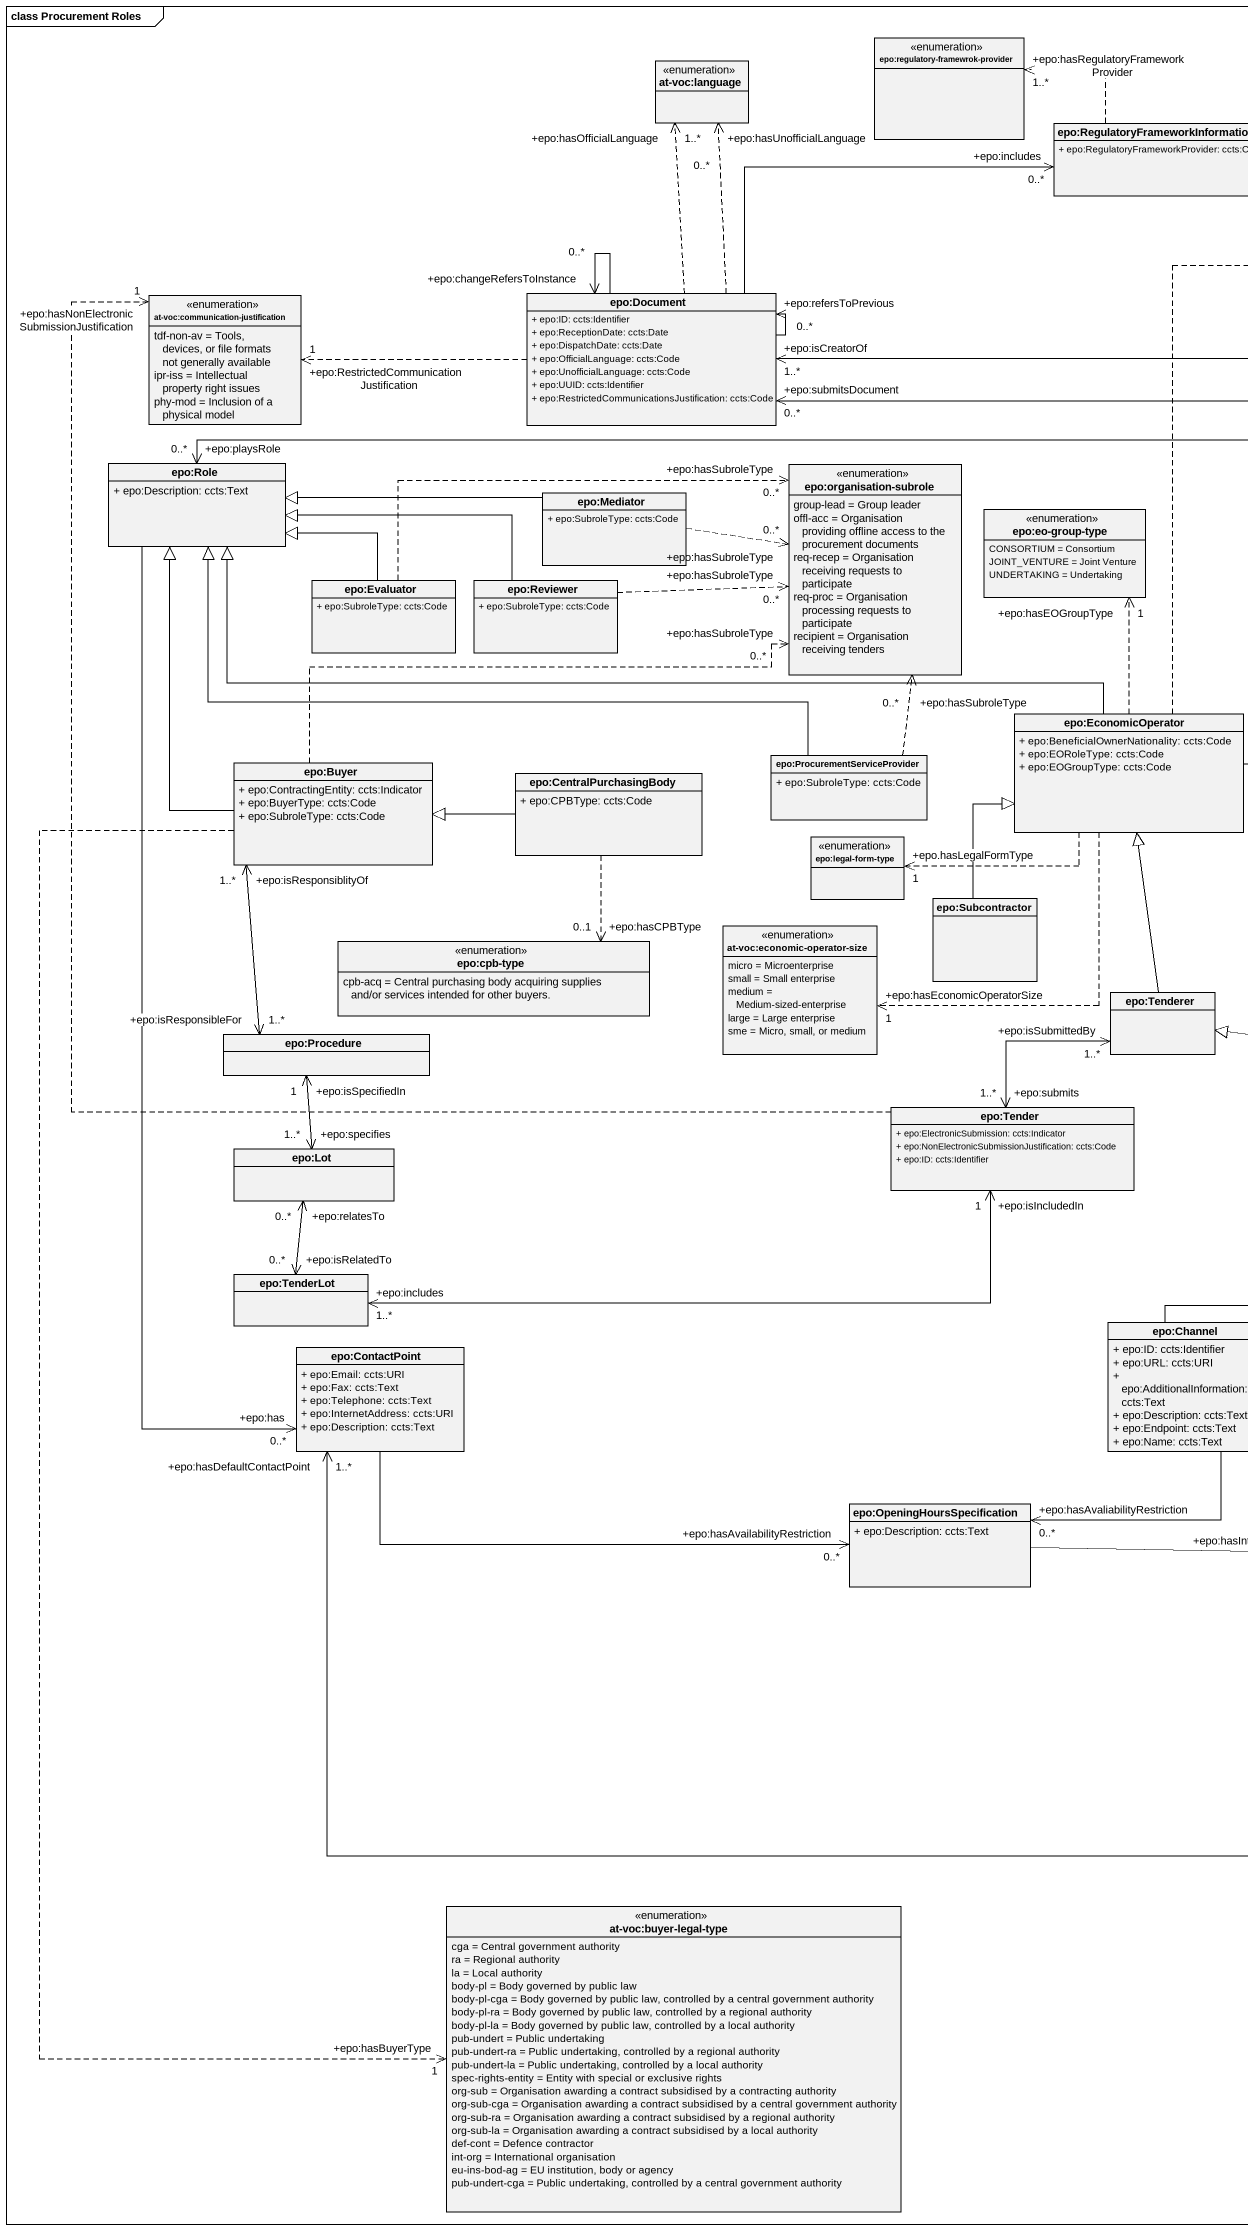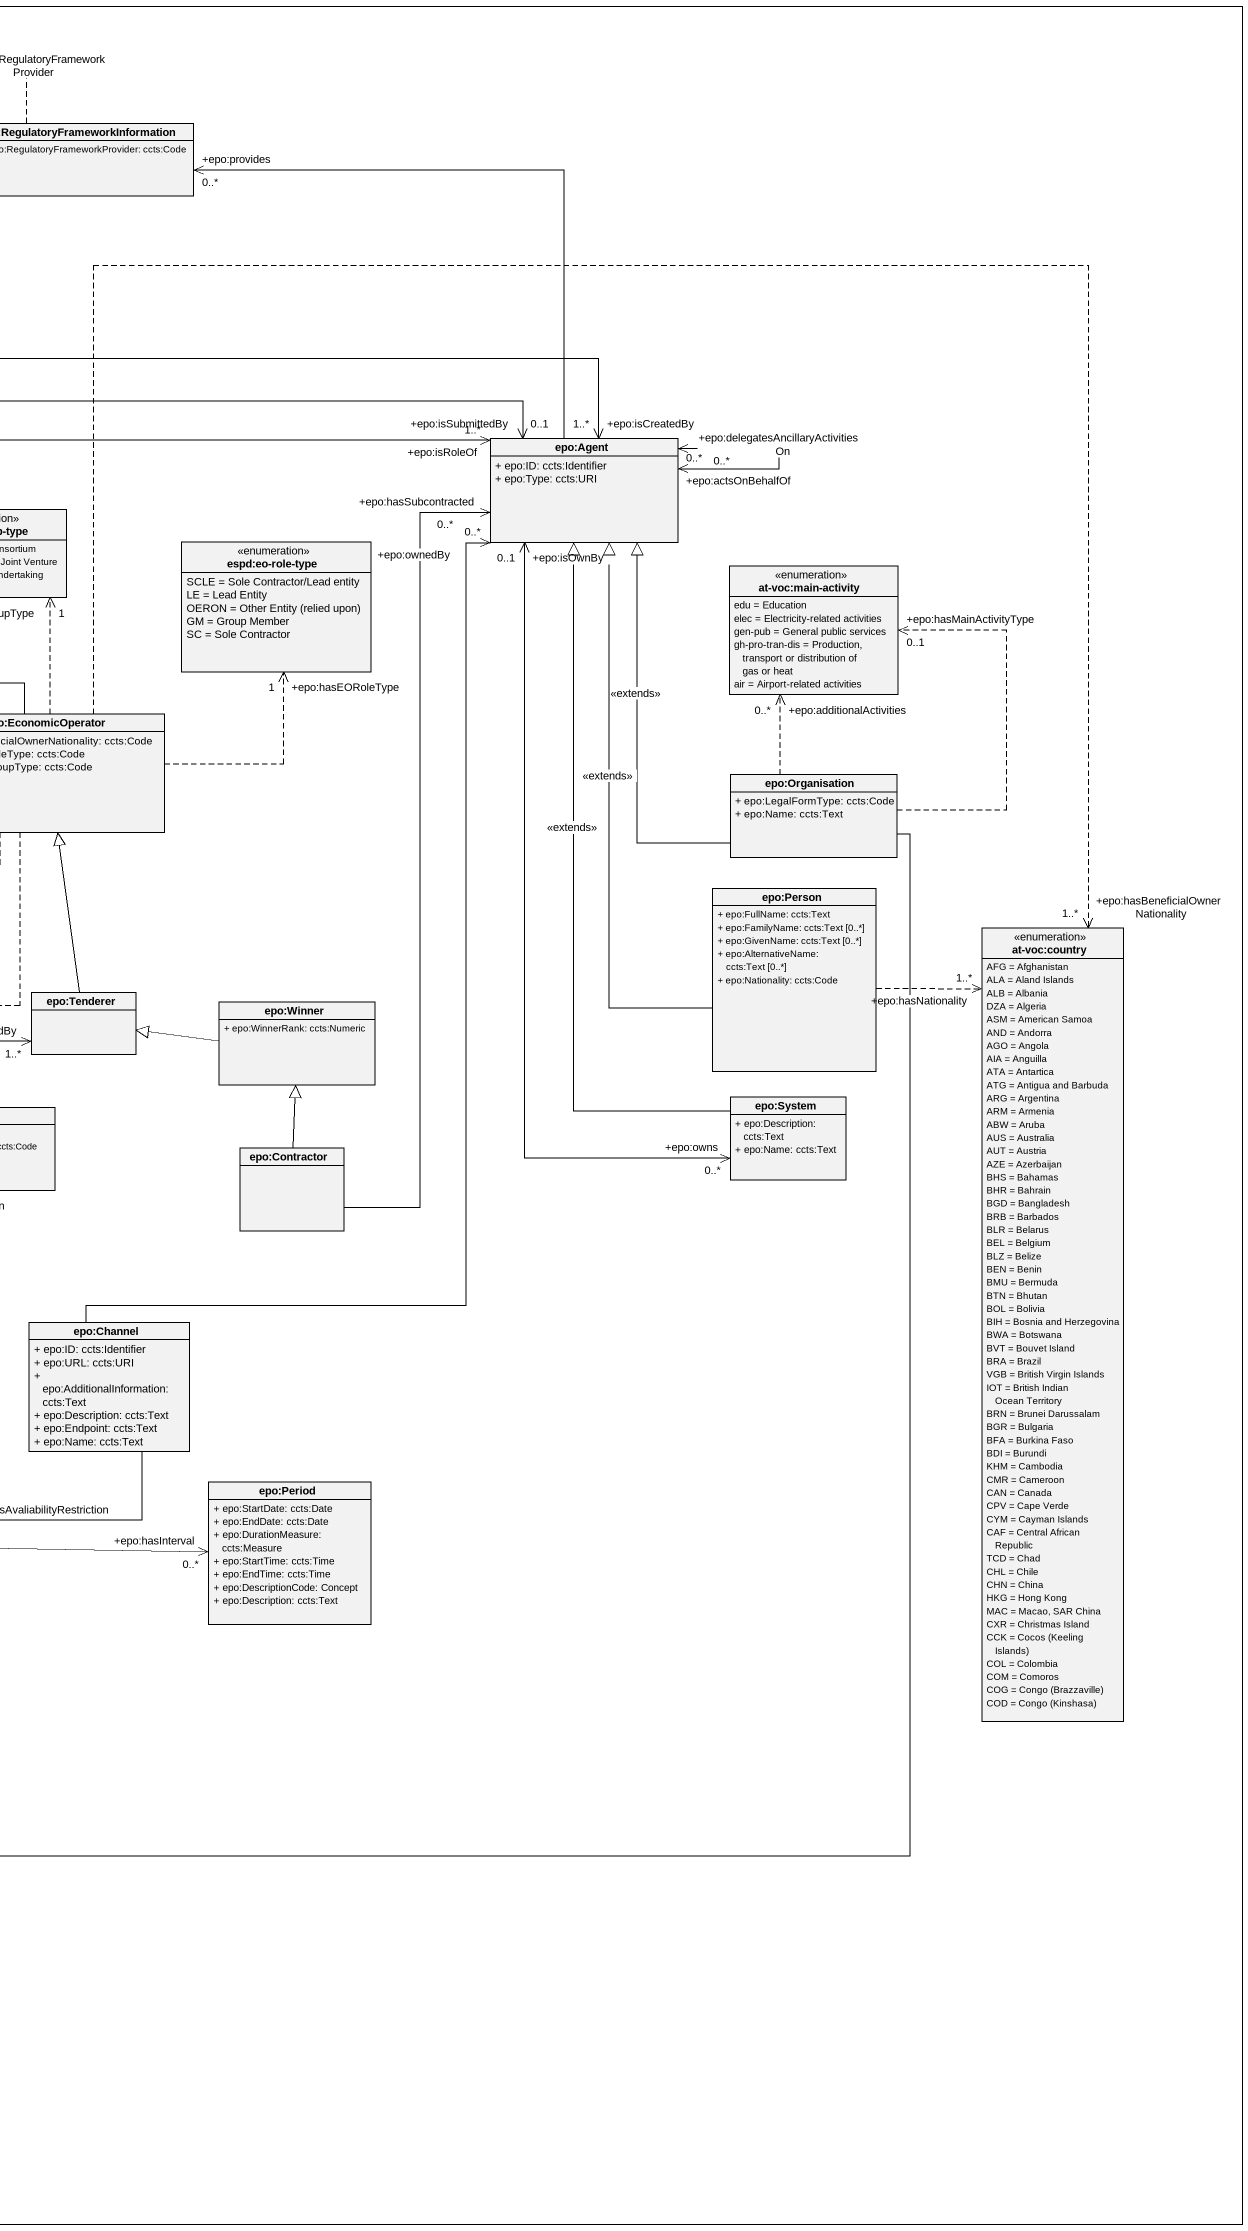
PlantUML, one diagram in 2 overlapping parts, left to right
@startuml
mainframe class Procurement Roles
hide circle
hide empty members
skinparam classAttributeIconSize 0
enum "epo:regulatory-framewrok-provider" as epo_regulatory_framewrok
enum "at-voc:language" as at_voc_language
class "epo:RegulatoryFrameworkInformation" as epo_RegulatoryFrameworkInfor {
  + epo:RegulatoryFrameworkProvider: ccts:Code
}
enum "at-voc:communication-justification" as at_voc_communication {
  tdf-non-av = Tools, devices, or file formats not generally available
  ipr-iss = Intellectual property right issues
  phy-mod = Inclusion of a physical model
}
class "epo:Document" as epo_Document {
  + epo:ID: ccts:Identifier
  + epo:ReceptionDate: ccts:Date
  + epo:DispatchDate: ccts:Date
  + epo:OfficialLanguage: ccts:Code
  + epo:UnofficialLanguage: ccts:Code
  + epo:UUID: ccts:Identifier
  + epo:RestrictedCommunicationsJustification: ccts:Code
}
class "epo:Role" as epo_Role {
  + epo:Description: ccts:Text
}
enum "epo:organisation-subrole" as epo_organisation_subrole {
  group-lead = Group leader
  offl-acc = Organisation providing offline access to the procurement documents
  req-recep = Organisation receiving requests to participate
  req-proc = Organisation processing requests to participate
  recipient = Organisation receiving tenders
}
class "epo:Agent" as epo_Agent {
  + epo:ID: ccts:Identifier
  + epo:Type: ccts:URI
}
class "epo:Mediator" as epo_Mediator {
  + epo:SubroleType: ccts:Code
}
enum "epo:eo-group-type" as epo_eo_group_type {
  CONSORTIUM = Consortium
  JOINT_VENTURE = Joint Venture
  UNDERTAKING = Undertaking
}
enum "espd:eo-role-type" as espd_eo_role_type {
  SCLE = Sole Contractor/Lead entity
  LE = Lead Entity
  {field} OERON = Other Entity (relied upon)
  GM = Group Member
  SC = Sole Contractor
}
class "epo:Evaluator" as epo_Evaluator {
  + epo:SubroleType: ccts:Code
}
class "epo:Reviewer" as epo_Reviewer {
  + epo:SubroleType: ccts:Code
}
enum "at-voc:main-activity" as at_voc_main_activity {
  edu = Education
  elec = Electricity-related activities
  gen-pub = General public services
  gh-pro-tran-dis = Production, transport or distribution of gas or heat
  air = Airport-related activities
}
class "epo:EconomicOperator" as epo_EconomicOperator {
  + epo:BeneficialOwnerNationality: ccts:Code
  + epo:EORoleType: ccts:Code
  + epo:EOGroupType: ccts:Code
}
class "epo:Buyer" as epo_Buyer {
  + epo:ContractingEntity: ccts:Indicator
  + epo:BuyerType: ccts:Code
  + epo:SubroleType: ccts:Code
}
class "epo:CentralPurchasingBody" as epo_CentralPurchasingBody {
  + epo:CPBType: ccts:Code
}
class "epo:ProcurementServiceProvider" as epo_ProcurementServiceProvid {
  + epo:SubroleType: ccts:Code
}
class "epo:Organisation" as epo_Organisation {
  + epo:LegalFormType: ccts:Code
  + epo:Name: ccts:Text
}
enum "epo:legal-form-type" as epo_legal_form_type
class "epo:Person" as epo_Person {
  + epo:FullName: ccts:Text
  + epo:FamilyName: ccts:Text [0..*]
  + epo:GivenName: ccts:Text [0..*]
  + epo:AlternativeName: ccts:Text [0..*]
  + epo:Nationality: ccts:Code
}
enum "at-voc:economic-operator-size" as at_voc_economic_operator {
  micro = Microenterprise
  small = Small enterprise
  medium = Medium-sized-enterprise
  large = Large enterprise
  sme = Micro, small, or medium
}
class "epo:Subcontractor" as epo_Subcontractor
enum "at-voc:country" as at_voc_country {
  AFG = Afghanistan
  ALA = Aland Islands
  ALB = Albania
  DZA = Algeria
  ASM = American Samoa
  AND = Andorra
  AGO = Angola
  AIA = Anguilla
  ATA = Antartica
  ATG = Antigua and Barbuda
  ARG = Argentina
  ARM = Armenia
  ABW = Aruba
  AUS = Australia
  AUT = Austria
  AZE = Azerbaijan
  BHS = Bahamas
  BHR = Bahrain
  BGD = Bangladesh
  BRB = Barbados
  BLR = Belarus
  BEL = Belgium
  BLZ = Belize
  BEN = Benin
  BMU = Bermuda
  BTN = Bhutan
  BOL = Bolivia
  BIH = Bosnia and Herzegovina
  BWA = Botswana
  BVT = Bouvet Island
  BRA = Brazil
  VGB = British Virgin Islands
  IOT = British Indian Ocean Territory
  BRN = Brunei Darussalam
  BGR = Bulgaria
  BFA = Burkina Faso
  BDI = Burundi
  KHM = Cambodia
  CMR = Cameroon
  CAN = Canada
  CPV = Cape Verde
  CYM = Cayman Islands
  CAF = Central African Republic
  TCD = Chad
  CHL = Chile
  CHN = China
  HKG = Hong Kong
  MAC = Macao, SAR China
  CXR = Christmas Island
  {field} CCK = Cocos (Keeling Islands)
  COL = Colombia
  COM = Comoros
  {field} COG = Congo (Brazzaville)
  {field} COD = Congo (Kinshasa)
}
enum "epo:cpb-type" as epo_cpb_type {
  cpb-acq = Central purchasing body acquiring supplies and/or services intended for other buyers.
}
class "epo:Tenderer" as epo_Tenderer
class "epo:Winner" as epo_Winner {
  + epo:WinnerRank: ccts:Numeric
}
class "epo:Procedure" as epo_Procedure
class "epo:Tender" as epo_Tender {
  + epo:ElectronicSubmission: ccts:Indicator
  + epo:NonElectronicSubmissionJustification: ccts:Code
  + epo:ID: ccts:Identifier
}
class "epo:System" as epo_System {
  + epo:Description: ccts:Text
  + epo:Name: ccts:Text
}
class "epo:Lot" as epo_Lot
class "epo:Contractor" as epo_Contractor
class "epo:TenderLot" as epo_TenderLot
class "epo:ContactPoint" as epo_ContactPoint {
  + epo:Email: ccts:URI
  + epo:Fax: ccts:Text
  + epo:Telephone: ccts:Text
  + epo:InternetAddress: ccts:URI
  + epo:Description: ccts:Text
}
class "epo:Channel" as epo_Channel {
  + epo:ID: ccts:Identifier
  + epo:URL: ccts:URI
  + epo:AdditionalInformation: ccts:Text
  + epo:Description: ccts:Text
  + epo:Endpoint: ccts:Text
  + epo:Name: ccts:Text
}
class "epo:Period" as epo_Period {
  + epo:StartDate: ccts:Date
  + epo:EndDate: ccts:Date
  + epo:DurationMeasure: ccts:Measure
  + epo:StartTime: ccts:Time
  + epo:EndTime: ccts:Time
  + epo:DescriptionCode: Concept
  + epo:Description: ccts:Text
}
class "epo:OpeningHoursSpecification" as epo_OpeningHoursSpecificatio {
  + epo:Description: ccts:Text
}
enum "at-voc:buyer-legal-type" as at_voc_buyer_legal_type {
  cga = Central government authority
  ra = Regional authority
  la = Local authority
  body-pl = Body governed by public law
  body-pl-cga = Body governed by public law, controlled by a central government authority
  body-pl-ra = Body governed by public law, controlled by a regional authority
  body-pl-la = Body governed by public law, controlled by a local authority
  pub-undert = Public undertaking
  pub-undert-ra = Public undertaking, controlled by a regional authority
  pub-undert-la = Public undertaking, controlled by a local authority
  spec-rights-entity = Entity with special or exclusive rights
  org-sub = Organisation awarding a contract subsidised by a contracting authority
  org-sub-cga = Organisation awarding a contract subsidised by a central government authority
  org-sub-ra = Organisation awarding a contract subsidised by a regional authority
  org-sub-la = Organisation awarding a contract subsidised by a local authority
  def-cont = Defence contractor
  int-org = International organisation
  eu-ins-bod-ag = EU institution, body or agency
  pub-undert-cga = Public undertaking, controlled by a central government authority
}
epo_RegulatoryFrameworkInfor .left.> "+epo:hasRegulatoryFrameworkProvider\n1..*" epo_regulatory_framewrok
epo_Document .up.> "+epo:hasOfficialLanguage\n1..*" at_voc_language
epo_Document .up.> "+epo:hasUnofficialLanguage\n0..*" at_voc_language
epo_Document -right-> "+epo:includes\n0..*" epo_RegulatoryFrameworkInfor
epo_Document .left.> "+epo:RestrictedCommunicationJustification\n1" at_voc_communication
epo_Document --> "+epo:changeRefersToInstance\n0..*" epo_Document
epo_Document --> "+epo:refersToPrevious\n0..*" epo_Document
epo_Document "+epo:submitsDocument\n0..*" <-right-> "+epo:isSubmittedBy\n0..1" epo_Agent
epo_Role --> "+epo:has\n0..*" epo_ContactPoint
epo_Agent -up-> "+epo:provides\n0..*" epo_RegulatoryFrameworkInfor
epo_Agent "+epo:isCreatedBy\n1..*" <-left-> "+epo:isCreatorOf\n1..*" epo_Document
epo_Agent "+epo:isRoleOf\n1..*" <-left-> "+epo:playsRole\n0..*" epo_Role
epo_Agent "+epo:actsOnBehalfOf\n0..*" <--> "+epo:delegatesAncillaryActivitiesOn\n0..*" epo_Agent
epo_Mediator -left-|> epo_Role
epo_Mediator .right.> "+epo:hasSubroleType\n0..*" epo_organisation_subrole
epo_Evaluator -left-|> epo_Role
epo_Evaluator .right.> "+epo:hasSubroleType\n0..*" epo_organisation_subrole
epo_Reviewer -left-|> epo_Role
epo_Reviewer .right.> "+epo:hasSubroleType\n0..*" epo_organisation_subrole
epo_EconomicOperator -left-|> epo_Role
epo_EconomicOperator .up.> "+epo:hasEOGroupType\n1" epo_eo_group_type
epo_EconomicOperator .up.> "+epo:hasEORoleType\n1" espd_eo_role_type
epo_EconomicOperator .left.> "+epo.hasLegalFormType\n1" epo_legal_form_type
epo_EconomicOperator ..> "+epo:hasEconomicOperatorSize\n1" at_voc_economic_operator
epo_EconomicOperator .right.> "+epo:hasBeneficialOwnerNationality\n1..*" at_voc_country
epo_Buyer -up-|> epo_Role
epo_Buyer .right.> "+epo:hasSubroleType\n0..*" epo_organisation_subrole
epo_Buyer ..> "+epo:hasBuyerType\n1" at_voc_buyer_legal_type
epo_CentralPurchasingBody -left-|> epo_Buyer
epo_CentralPurchasingBody ..> "+epo:hasCPBType\n0..1" epo_cpb_type
epo_ProcurementServiceProvid -left-|> epo_Role
epo_ProcurementServiceProvid .up.> "+epo:hasSubroleType\n0..*" epo_organisation_subrole
epo_Organisation -up-|> epo_Agent : <<extends>>
epo_Organisation .up.> "+epo:hasMainActivityType\n0..1" at_voc_main_activity
epo_Organisation .up.> "+epo:additionalActivities\n0..*" at_voc_main_activity
epo_Organisation -left-> "+epo:hasDefaultContactPoint\n1..*" epo_ContactPoint
epo_Person -up-|> epo_Agent : <<extends>>
epo_Person ..> "+epo:hasNationality\n1..*" at_voc_country
epo_Subcontractor -up-|> epo_EconomicOperator
epo_Tenderer -up-|> epo_EconomicOperator
epo_Tenderer "+epo:isSubmittedBy\n1..*" <--> "+epo:submits\n1..*" epo_Tender
epo_Winner -left-|> epo_Tenderer
epo_Procedure "+epo:isResponsibleFor\n1..*" <-up-> "+epo:isResponsiblityOf\n1..*" epo_Buyer
epo_Procedure "+epo:isSpecifiedIn\n1" <--> "+epo:specifies\n1..*" epo_Lot
epo_Tender .up.> "+epo:hasNonElectronicSubmissionJustification\n1" at_voc_communication
epo_Tender "+epo:isIncludedIn\n1" <-left-> "+epo:includes\n1..*" epo_TenderLot
epo_System -up-|> epo_Agent : <<extends>>
epo_System "+epo:owns\n0..*" <-up-> "+epo:isOwnBy\n0..1" epo_Agent
epo_Contractor -up-> "+epo:hasSubcontracted\n0..*" epo_Agent
epo_Contractor -up-|> epo_Winner
epo_TenderLot "+epo:isRelatedTo\n0..*" <-up-> "+epo:relatesTo\n0..*" epo_Lot
epo_ContactPoint -right-> "+epo:hasAvailabilityRestriction\n0..*" epo_OpeningHoursSpecificatio
epo_Channel -up-> "+epo:ownedBy\n0..*" epo_Agent
epo_Channel --> "+epo:hasAvaliabilityRestriction\n0..*" epo_OpeningHoursSpecificatio
epo_OpeningHoursSpecificatio -right-> "+epo:hasInterval\n0..*" epo_Period
@enduml
